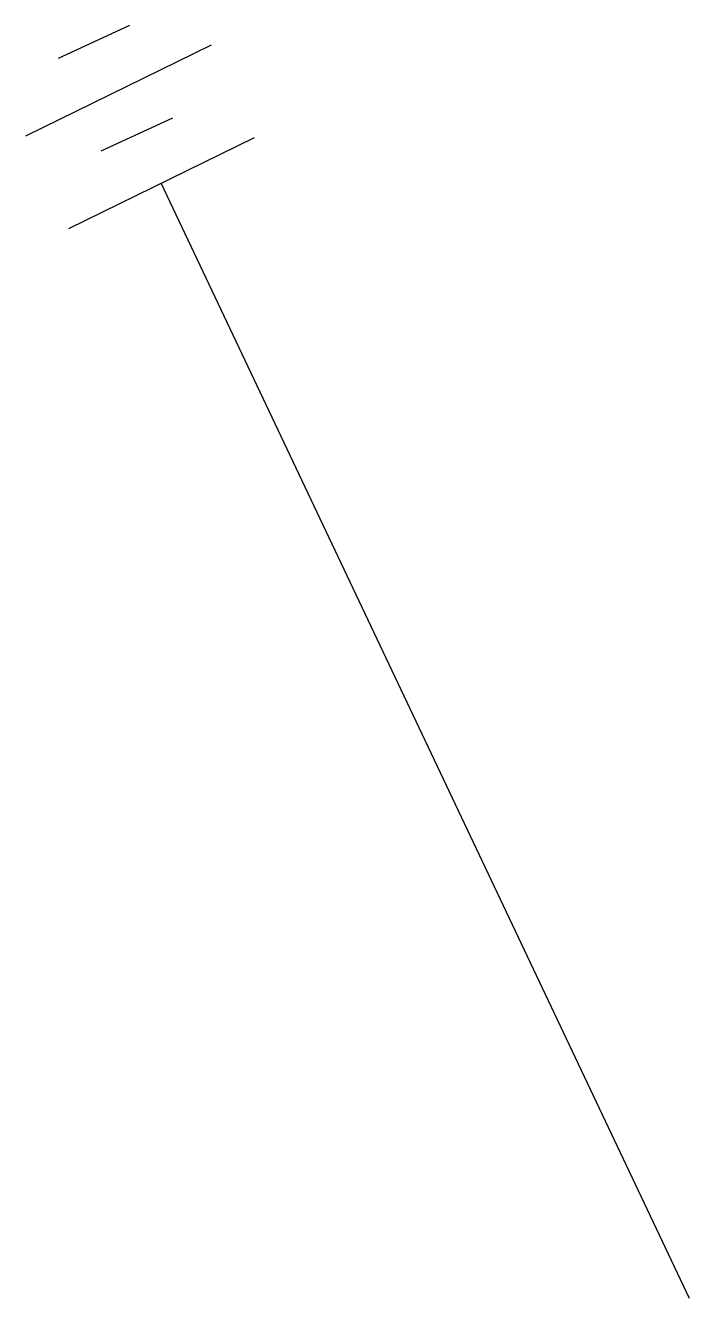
# Model space of a CAD drawing. Header units: millimetres. Extents: x -9.5 to 0, y -0.1 to 18.
import ezdxf

# ---------------------------------------------------------------- set-up
doc = ezdxf.new("R2010")
doc.units = ezdxf.units.MM

msp = doc.modelspace()

# ---------------------------------------------------------------- linework, layer by layer
at = {"flags": 128}
for points in [[(-7.97, 18.039), (-8.989, 17.568)], [(-6.807, 17.759), (-9.453, 16.462)], [(-7.36, 16.72), (-8.379, 16.249)], [(-6.196, 16.441), (-8.842, 15.143)], [(0.004, -0.087), (-7.519, 15.792)]]:
    msp.add_lwpolyline(points, dxfattribs=at)

doc.saveas('drawing.dxf')
